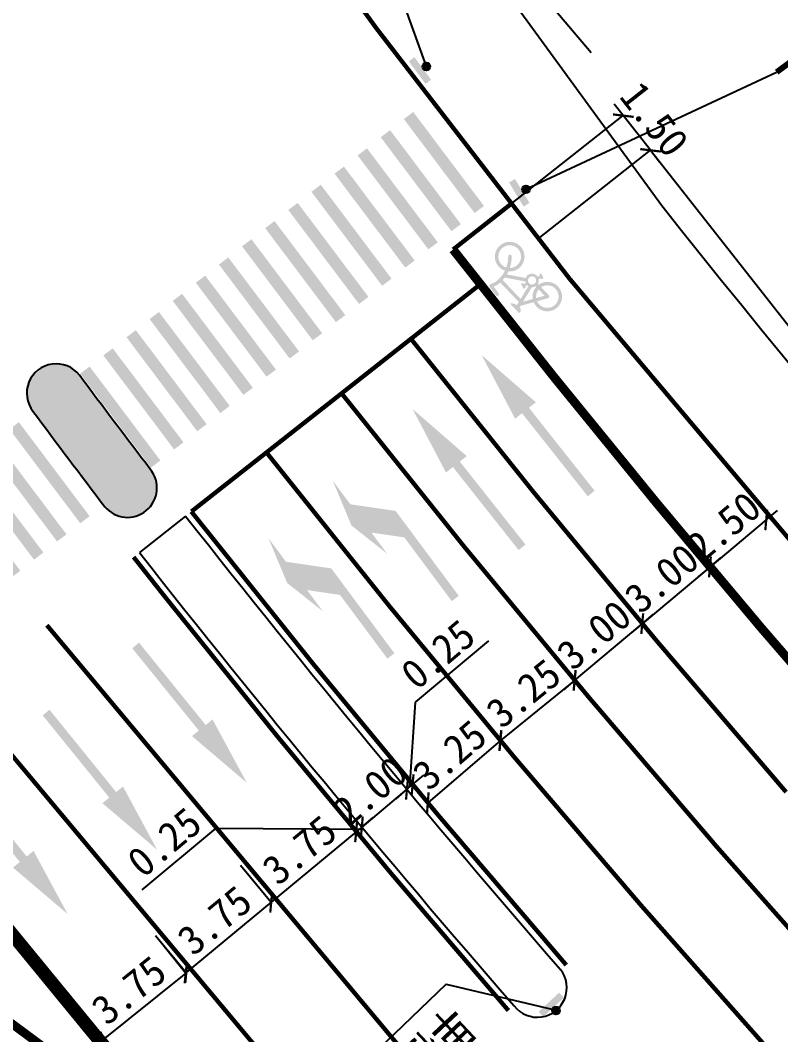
# Model space of a CAD drawing. Header units: millimetres. Extents: x 6299 to 195995, y 19522 to 226352.
# Drawn here: x 10267.75 to 10293.61, y 22383.13 to 22417.62 of the extents above; entities that cross this region are included whole.
import ezdxf

# ---------------------------------------------------------------- set-up
doc = ezdxf.new("R2010")
doc.units = ezdxf.units.MM
for name, pattern in [('DASHDOT', [25.399999999999995, 12.7, -6.349999999999998, 0, -6.349999999999998]), ('JTSS01', [6, 2, -4]), ('JTSS02', [2, 1, -1])]:
    doc.linetypes.add(name, pattern=pattern)
for name, color, linetype in [('@-交通信号', 7, 'Continuous'), ('@-交通标志', 7, 'Continuous'), ('@-设计标注', 7, 'Continuous'), ('@-道路红线', 1, 'Continuous'), ('@-道路边线', 7, 'Continuous'), ('@-隔离岛', 3, 'Continuous'), ('@-隔离栏', 7, 'Continuous'), ('RD-中线', 1, 'DASHDOT')]:
    doc.layers.add(name, color=color, linetype=linetype)
doc.layers.add('@-道路标线', color=255, linetype='Continuous', lineweight=0)
doc.styles.add('--黑体', font='simhei.ttf')
doc.styles.add('HT', font='simhei.ttf')
doc.linetypes.add('FENCELINE1', pattern='A,6.349999999999998,-2.54,[133,ltypeshp.shx,S=2.54,R=0,X=-2.54,Y=0],-2.54,25.4', length=36.83)
doc.dimstyles.new('标志标注', dxfattribs={"dimtxt": 1, "dimasz": 0.5, "dimexe": 0, "dimexo": 0, "dimgap": 0.25, "dimtad": 1, "dimzin": 0, "dimdsep": 46, "dimtxsty": '--黑体', "dimblk": 'ARCHTICK', "dimcen": 0.09, "dimadec": 0, "dimazin": 0, "dimtfac": 1, "dimtix": 1, "dimtmove": 1, "dimatfit": 0, "dimfxl": 1, "dimtolj": 1, "dimtzin": 0, "dimarcsym": 0})

# ---------------------------------------------------------------- blocks, each defined once
blk = doc.blocks.new('*U3')
at = {"layer": '@-道路边线'}
h = blk.add_hatch(color=256, dxfattribs=at)
h.dxf.hatch_style = 1
h.paths.add_polyline_path([(0.8876217063006351, 0.01472492572509015), (0.9722690340110915, 4.013829179161655), (0.572358608667068, 4.022293911931115), (0.4877112809594142, 0.02318965849223151)])
blk = doc.blocks.new('*U4')
at = {"layer": '@-道路标线', "color": 0, "linetype": 'ByBlock', "lineweight": -2, "transparency": 16777216}
for p, rotation in [((10282.82727944704, 22410.74638900325, 3.54891667e-08), 38.1840642318079), ((10282.04125058533, 22410.12819920346, 3.54891667e-08), 38.1840642318079), ((10281.25522172362, 22409.51000940367, 3.54891667e-08), 38.1840642318079), ((10280.46919286192, 22408.89181960389, 3.54891667e-08), 38.1840642318079), ((10279.68316400021, 22408.2736298041, 3.54891667e-08), 38.1840642318079), ((10278.8971351385, 22407.65544000431, 3.54891667e-08), 38.1840642318079), ((10278.11110627679, 22407.03725020452, 3.54891667e-08), 38.1840642318079), ((10277.32507741508, 22406.41906040474, 3.54891667e-08), 38.1840642318079), ((10276.53904855337, 22405.80087060495, 3.54891667e-08), 38.1840642318079), ((10275.75301969167, 22405.18268080516, 3.54891667e-08), 38.1840642318052), ((10274.96699082996, 22404.56449100537, 3.54891667e-08), 38.1840642318079), ((10274.18096196825, 22403.94630120559, 3.54891667e-08), 38.1840642318079), ((10273.39493310654, 22403.3281114058, 3.54891667e-08), 38.1840642318079), ((10272.60890424483, 22402.70992160601, 3.54891667e-08), 38.1840642318079), ((10271.82287538312, 22402.09173180622, 3.54891667e-08), 38.1840642318079)]:
    blk.add_blockref('*U3', p, dxfattribs=dict(at, rotation=rotation))
blk = doc.blocks.new('A$C4D5C2BD2')
at = {"layer": '@-交通信号', "linetype": 'ByBlock', "lineweight": -3}
h = blk.add_hatch(color=14, dxfattribs=at)
edge = h.paths.add_edge_path()
edge.add_line((0.981396496295929, 0.3103656233288348), (0.9047607928514481, 0.5335762156173587))
edge.add_line((0.9047607928514481, 0.5335762188769877), (0.000568583607673645, 0.2231366215273738))
edge.add_line((0.0005685761570930481, 0.2231366285122931), (0.07720427960157394, -7.396377623081207e-05))
edge.add_line((0.07720427960157394, -7.396703585982323e-05), (0.9813964888453484, 0.3103656303137541))
blk.add_hatch(color=14, dxfattribs=at).paths.add_polyline_path([(0.5572020175083134, 0.5146595514379442, 1), (0.2922885207311656, 0.5146595514379442, 1)])
at = {"layer": '@-交通信号', "color": 14}
blk.add_circle((0.4247452691197395, 0.5146595514379442, 363.6511633631799), 0.1324567483885739, dxfattribs=at)
blk = doc.blocks.new('A$C3C3D2F93')
at = {"layer": '@-交通信号', "linetype": 'ByBlock', "lineweight": -3}
for points in [[(0.636612563422329, 0.3842590611756122, 1), (0.3716990666451812, 0.3842590611756122, 1)], [(0.9557559565391784, 1.4572398186e-06), (0.9610744601823172, 0.2359415198560555), (0.0053170975315879, 0.2574859704525352), (-1.4061115508e-06, 0.0215459078362983)]]:
    blk.add_hatch(color=14, dxfattribs=at).paths.add_polyline_path(points)
at = {"layer": '@-交通信号', "color": 14}
blk.add_circle((0.5041558150337551, 0.3842590611756122), 0.1324567483885739, dxfattribs=at)
blk = doc.blocks.new('*U47')
at = {"layer": '@-道路边线'}
h = blk.add_hatch(color=256, dxfattribs=at)
h.dxf.hatch_style = 1
h.paths.add_polyline_path([(0.8876217063006351, 0.01472492572509015), (0.9722690340110915, 4.013829179161655), (0.572358608667068, 4.022293911931115), (0.4877112809594142, 0.02318965849223151)])
blk = doc.blocks.new('*U48')
at = {"layer": '@-道路标线', "color": 0, "linetype": 'ByBlock', "lineweight": -2, "transparency": 16777216}
for p, rotation in [((10269.41641324424, 22400.19911638165, 3.54891667e-08), 38.18406423180644), ((10268.63038438253, 22399.58092658186, 3.54891667e-08), 38.18406423180644), ((10267.84435552082, 22398.96273678207, 3.54891667e-08), 38.18406423180644), ((10267.05832665911, 22398.34454698228, 3.54891667e-08), 38.18406423180644), ((10266.2722977974, 22397.7263571825, 3.54891667e-08), 38.18406423180644), ((10265.48626893569, 22397.10816738271, 3.54891667e-08), 38.1840642318085), ((10264.70024007399, 22396.48997758292, 3.54891667e-08), 38.18406423180644), ((10263.91421121228, 22395.87178778313, 3.54891667e-08), 38.18406423180644), ((10263.12818235057, 22395.25359798334, 3.54891667e-08), 38.18406423180644), ((10262.34215348886, 22394.63540818356, 3.54891667e-08), 38.18406423180644), ((10261.55612462715, 22394.01721838377, 3.54891667e-08), 38.18406423180644)]:
    blk.add_blockref('*U47', p, dxfattribs=dict(at, rotation=rotation))
blk = doc.blocks.new('_ArchTick')
at = {"color": 0, "linetype": 'ByBlock', "const_width": 0.15}
blk.add_lwpolyline([(-0.5, -0.5), (0.5, 0.5)], dxfattribs=at)
blk = doc.blocks.new('*D74')
at = {"layer": '@-设计标注', "color": 0, "lineweight": -2, "ltscale": 1.5, "transparency": 16777216}
for p, q in [((10293.11419161498, 22400.63581383501), (10293.49732653599, 22400.95707328204)), ((10293.11419161498, 22400.63581383501), (10291.19850253379, 22399.02950446162)), ((10291.19850253379, 22399.02950446162), (10290.81536761278, 22398.7082450146))]:
    blk.add_line(p, q, dxfattribs=at)
at = {"layer": 'Defpoints', "color": 0, "ltscale": 1.5, "transparency": 16777216}
for p in [(10293.11419161498, 22400.63581383501, 3.54891667e-08), (10291.19850253379, 22399.02950446162, 3.54891667e-08), (10291.19850253379, 22399.02950446162)]:
    blk.add_point(p, dxfattribs=at)
at = {"layer": '@-设计标注', "color": 0, "lineweight": -2, "ltscale": 1.5, "transparency": 16777216, "xscale": 0.5, "yscale": 0.5, "zscale": 0.5}
for p, rotation in [((10293.11419161498, 22400.63581383501), 219.9799045508379), ((10291.19850253379, 22399.02950446162), 39.97990455083786)]:
    blk.add_blockref('_ArchTick', p, dxfattribs=dict(at, rotation=rotation))
at = {"layer": '@-设计标注', "color": 0, "ltscale": 1.5, "transparency": 16777216, "insert": (10291.67084824714, 22400.41166641658), "char_height": 1, "attachment_point": 5, "rotation": 39.97990455083786, "style": '--黑体'}
blk.add_mtext('\\A1;2.50', dxfattribs=at)
blk = doc.blocks.new('*D75')
at = {"layer": '@-设计标注', "color": 0, "lineweight": -2, "ltscale": 1.5, "transparency": 16777216}
for p, q in [((10291.19850253379, 22399.02950446162), (10291.58204567161, 22399.35027643893)), ((10291.19850253379, 22399.02950446162), (10288.89725636467, 22397.10488318402)), ((10288.89725636467, 22397.10488318402), (10288.51371322684, 22396.78411120671))]:
    blk.add_line(p, q, dxfattribs=at)
at = {"layer": 'Defpoints', "color": 0, "ltscale": 1.5, "transparency": 16777216}
for p in [(10291.19850253379, 22399.02950446162), (10288.89725636467, 22397.10488318402, 3.54891667e-08), (10288.89725636467, 22397.10488318402)]:
    blk.add_point(p, dxfattribs=at)
at = {"layer": '@-设计标注', "color": 0, "lineweight": -2, "ltscale": 1.5, "transparency": 16777216, "xscale": 0.5, "yscale": 0.5, "zscale": 0.5}
for p, rotation in [((10291.19850253379, 22399.02950446162), 219.9070448850272), ((10288.89725636467, 22397.10488318402), 39.90704488502728)]:
    blk.add_blockref('_ArchTick', p, dxfattribs=dict(at, rotation=rotation))
at = {"layer": '@-设计标注', "color": 0, "ltscale": 1.5, "transparency": 16777216, "insert": (10289.56311730375, 22398.64681800302), "char_height": 1, "attachment_point": 5, "rotation": 39.90704488502728, "style": '--黑体'}
blk.add_mtext('\\A1;3.00', dxfattribs=at)
blk = doc.blocks.new('*D76')
at = {"layer": '@-设计标注', "color": 0, "lineweight": -2, "ltscale": 1.5, "transparency": 16777216}
for p, q in [((10288.89715638635, 22397.10500242183), (10289.2802958055, 22397.42625650428)), ((10286.59831987142, 22395.17747792714), (10288.89715638635, 22397.10500242183)), ((10288.89725636467, 22397.10488318402), (10288.89715638635, 22397.10500242183)), ((10286.59831987142, 22395.17747792714), (10286.21518045227, 22394.85622384469)), ((10286.59841984974, 22395.17735868932), (10286.59831987142, 22395.17747792714))]:
    blk.add_line(p, q, dxfattribs=at)
at = {"layer": 'Defpoints', "color": 0, "ltscale": 1.5, "transparency": 16777216}
for p in [(10288.89715638635, 22397.10500242183), (10288.89725636467, 22397.10488318402), (10286.59841984974, 22395.17735868932, 3.54891667e-08)]:
    blk.add_point(p, dxfattribs=at)
at = {"layer": '@-设计标注', "color": 0, "lineweight": -2, "ltscale": 1.5, "transparency": 16777216, "xscale": 0.5, "yscale": 0.5, "zscale": 0.5}
for p, rotation in [((10288.89715638635, 22397.10500242183), 219.9791023121121), ((10286.59831987142, 22395.17747792714), 39.9791023121121)]:
    blk.add_blockref('_ArchTick', p, dxfattribs=dict(at, rotation=rotation))
at = {"layer": '@-设计标注', "color": 0, "ltscale": 1.5, "transparency": 16777216, "insert": (10287.26224740878, 22396.72025424051), "char_height": 1, "attachment_point": 5, "rotation": 39.97910231211208, "style": '--黑体'}
blk.add_mtext('\\A1;3.00', dxfattribs=at)
blk = doc.blocks.new('*D77')
at = {"layer": '@-设计标注', "color": 0, "lineweight": -2, "ltscale": 1.5, "transparency": 16777216}
blk.add_line((10286.59841984974, 22395.17735868932), (10284.07284315737, 22393.13115850728), dxfattribs=at)
at = {"layer": 'Defpoints', "color": 0, "ltscale": 1.5, "transparency": 16777216}
for p in [(10286.59841984974, 22395.17735868932), (10284.07284315737, 22393.13115850728, 3.54891667e-08), (10284.07284315737, 22393.13115850728)]:
    blk.add_point(p, dxfattribs=at)
at = {"layer": '@-设计标注', "color": 0, "lineweight": -2, "ltscale": 1.5, "transparency": 16777216, "xscale": 0.5, "yscale": 0.5, "zscale": 0.5}
for p, rotation in [((10286.59841984974, 22395.17735868932), 39.01408918538191), ((10284.07284315737, 22393.13115850728), 219.0140891853818)]:
    blk.add_blockref('_ArchTick', p, dxfattribs=dict(at, rotation=rotation))
at = {"layer": '@-设计标注', "color": 0, "ltscale": 1.5, "transparency": 16777216, "insert": (10284.86349789784, 22394.7370019881), "char_height": 1, "attachment_point": 5, "rotation": 39.01408918538189, "style": '--黑体'}
blk.add_mtext('\\A1;3.25', dxfattribs=at)
blk = doc.blocks.new('*D78')
at = {"layer": '@-设计标注', "color": 0, "lineweight": -2, "ltscale": 1.5, "transparency": 16777216}
blk.add_line((10284.07284315737, 22393.13115850728), (10281.60547359316, 22391.0155275224), dxfattribs=at)
at = {"layer": 'Defpoints', "color": 0, "ltscale": 1.5, "transparency": 16777216}
for p in [(10284.07284315737, 22393.13115850728), (10281.60547359316, 22391.0155275224, 3.54891667e-08), (10281.60547359316, 22391.0155275224)]:
    blk.add_point(p, dxfattribs=at)
at = {"layer": '@-设计标注', "color": 0, "lineweight": -2, "ltscale": 1.5, "transparency": 16777216, "xscale": 0.5, "yscale": 0.5, "zscale": 0.5}
for p, rotation in [((10284.07284315737, 22393.13115850728), 40.6112364505586), ((10281.60547359316, 22391.0155275224), 220.6112364505586)]:
    blk.add_blockref('_ArchTick', p, dxfattribs=dict(at, rotation=rotation))
at = {"layer": '@-设计标注', "color": 0, "ltscale": 1.5, "transparency": 16777216, "insert": (10282.35096604444, 22392.6427007654), "char_height": 1, "attachment_point": 5, "rotation": 40.611236450558565, "style": '--黑体'}
blk.add_mtext('\\A1;3.25', dxfattribs=at)
blk = doc.blocks.new('*D84')
at = {"layer": '@-设计标注', "color": 0, "lineweight": -2, "ltscale": 1.5, "transparency": 16777216}
for p, q in [((10278.25000119961, 22391.1361300371), (10279.16719849068, 22390.02989413584)), ((10279.16719849068, 22390.02989413584), (10276.28038936556, 22387.63639605248)), ((10275.36319207448, 22388.74263195374), (10276.28038936556, 22387.63639605248))]:
    blk.add_line(p, q, dxfattribs=at)
at = {"layer": 'Defpoints', "color": 0, "ltscale": 1.5, "transparency": 16777216}
for p in [(10278.25000119961, 22391.1361300371, 3.54891667e-08), (10275.36319207448, 22388.74263195374, 3.54891667e-08), (10276.28038936556, 22387.63639605248)]:
    blk.add_point(p, dxfattribs=at)
at = {"layer": '@-设计标注', "color": 0, "lineweight": -2, "ltscale": 1.5, "transparency": 16777216, "xscale": 0.5, "yscale": 0.5, "zscale": 0.5}
for p, rotation in [((10279.16719849068, 22390.02989413584), 39.66265225379502), ((10276.28038936556, 22387.63639605248), 219.662652253795)]:
    blk.add_blockref('_ArchTick', p, dxfattribs=dict(at, rotation=rotation))
at = {"layer": '@-设计标注', "color": 0, "ltscale": 1.5, "transparency": 16777216, "insert": (10277.24509431145, 22389.41050691919), "char_height": 1, "attachment_point": 5, "rotation": 39.66265225379501, "style": '--黑体'}
blk.add_mtext('\\A1;3.75', dxfattribs=at)
blk = doc.blocks.new('*D85')
at = {"layer": '@-设计标注', "color": 0, "lineweight": -2, "ltscale": 1.5, "transparency": 16777216}
for p, q in [((10275.23405226181, 22388.89846554014), (10276.28029045542, 22387.63533733735)), ((10276.28029045542, 22387.63533733735), (10273.39231229155, 22385.24324993823)), ((10272.34607409794, 22386.50637814102), (10273.39231229155, 22385.24324993823))]:
    blk.add_line(p, q, dxfattribs=at)
at = {"layer": 'Defpoints', "color": 0, "ltscale": 1.5, "transparency": 16777216}
for p in [(10275.23405226181, 22388.89846554014, 3.54891667e-08), (10272.34607409794, 22386.50637814102, 3.54891667e-08), (10273.39231229155, 22385.24324993823)]:
    blk.add_point(p, dxfattribs=at)
at = {"layer": '@-设计标注', "color": 0, "lineweight": -2, "ltscale": 1.5, "transparency": 16777216, "xscale": 0.5, "yscale": 0.5, "zscale": 0.5}
for p, rotation in [((10276.28029045542, 22387.63533733735), 39.63465944714019), ((10273.39231229155, 22385.24324993823), 219.6346594471402)]:
    blk.add_blockref('_ArchTick', p, dxfattribs=dict(at, rotation=rotation))
at = {"layer": '@-设计标注', "color": 0, "ltscale": 1.5, "transparency": 16777216, "insert": (10274.35788389366, 22387.01688927056), "char_height": 1, "attachment_point": 5, "rotation": 39.63465944714019, "style": '--黑体'}
blk.add_mtext('\\A1;3.75', dxfattribs=at)
blk = doc.blocks.new('*D86')
at = {"layer": '@-设计标注', "color": 0, "lineweight": -2, "ltscale": 1.5, "transparency": 16777216}
for p, q in [((10272.46007008023, 22386.36875026516), (10273.37445210527, 22385.22845650002)), ((10273.37445210527, 22385.22845650002), (10270.44852785408, 22382.88220799483)), ((10269.53414582903, 22384.02250175997), (10270.44852785408, 22382.88220799483))]:
    blk.add_line(p, q, dxfattribs=at)
at = {"layer": 'Defpoints', "color": 0, "ltscale": 1.5, "transparency": 16777216}
for p in [(10272.46007008023, 22386.36875026516), (10269.53414582903, 22384.02250175997, 3.54891667e-08), (10270.44852785408, 22382.88220799483)]:
    blk.add_point(p, dxfattribs=at)
at = {"layer": '@-设计标注', "color": 0, "lineweight": -2, "ltscale": 1.5, "transparency": 16777216, "xscale": 0.5, "yscale": 0.5, "zscale": 0.5}
for p, rotation in [((10273.37445210527, 22385.22845650002), 38.72552829151675), ((10270.44852785408, 22382.88220799483), 218.7255282915168)]:
    blk.add_blockref('_ArchTick', p, dxfattribs=dict(at, rotation=rotation))
at = {"layer": '@-设计标注', "color": 0, "ltscale": 1.5, "transparency": 16777216, "insert": (10271.4422972418, 22384.6404460609), "char_height": 1, "attachment_point": 5, "rotation": 38.725528291516774, "style": '--黑体'}
blk.add_mtext('\\A1;3.75', dxfattribs=at)
blk = doc.blocks.new('A$C3483784A')
at = {"layer": '@-交通标志', "linetype": 'ByBlock', "lineweight": -3}
h = blk.add_hatch(color=14, dxfattribs=at)
edge = h.paths.add_edge_path()
edge.add_line((1.751619856804609e-05, 0.01030807738789008), (0.2357920779613778, -4.741068551084027e-06))
edge.add_line((0.2357920854119584, -4.740602889796719e-06), (0.2775677441386506, 0.955082215663424))
edge.add_line((0.2775677441386506, 0.9550822151977627), (0.04179318237584084, 0.9653950336542039))
edge.add_line((0.04179318237584084, 0.9653950336542039), (1.752364914864302e-05, 0.01030807738789008))
blk.add_hatch(color=14, dxfattribs=at).paths.add_polyline_path([(0.2612938669129681, 0.453671183266124, 1), (0.5262073636901159, 0.453671183266124, 1)])
at = {"layer": '@-交通标志', "color": 14}
blk.add_circle((0.393750615301542, 0.453671183266124), 0.1324567483885739, dxfattribs=at)
blk = doc.blocks.new('*D130')
at = {"layer": '@-设计标注', "color": 0, "lineweight": -2, "ltscale": 1.5, "transparency": 16777216}
for p, q in [((10280.89620536173, 22391.47362544584), (10281.27999371598, 22391.79410399292)), ((10280.89620536173, 22391.47362544584), (10279.3610519447, 22390.19171125753)), ((10280.89618218075, 22391.47365320617), (10280.89620536173, 22391.47362544584)), ((10279.3610519447, 22390.19171125753), (10278.97726359045, 22389.87123271045)), ((10279.36102876373, 22390.19173901785), (10279.3610519447, 22390.19171125753))]:
    blk.add_line(p, q, dxfattribs=at)
at = {"layer": 'Defpoints', "color": 0, "ltscale": 1.5, "transparency": 16777216}
for p in [(10280.89618218075, 22391.47365320617, 3.54891667e-08), (10279.36102876373, 22390.19173901785, 3.54891667e-08), (10279.3610519447, 22390.19171125753)]:
    blk.add_point(p, dxfattribs=at)
at = {"layer": '@-设计标注', "color": 0, "lineweight": -2, "ltscale": 1.5, "transparency": 16777216, "xscale": 0.5, "yscale": 0.5, "zscale": 0.5}
for p, rotation in [((10280.89620536173, 22391.47362544584), 219.8632246767885), ((10279.3610519447, 22390.19171125753), 39.86322467678854)]:
    blk.add_blockref('_ArchTick', p, dxfattribs=dict(at, rotation=rotation))
at = {"layer": '@-设计标注', "color": 0, "ltscale": 1.5, "transparency": 16777216, "insert": (10279.64430995005, 22391.41266311177), "char_height": 1, "attachment_point": 5, "rotation": 39.86322467678854, "style": '--黑体'}
blk.add_mtext('\\A1;2.00', dxfattribs=at)
blk = doc.blocks.new('*D131')
at = {"layer": '@-设计标注', "color": 0, "lineweight": -2, "ltscale": 1.5, "transparency": 16777216}
for p, q in [((10281.18799275036, 22394.43923303581), (10283.68477299708, 22396.52414423702)), ((10280.99215245683, 22391.55374507478), (10281.18799275036, 22394.43923303581)), ((10281.08809953885, 22391.63386471939), (10281.47188786693, 22391.95434329781)), ((10280.89620537481, 22391.47362543018), (10280.51241704673, 22391.15314685175)), ((10280.89620537481, 22391.47362543018), (10281.08809953885, 22391.63386471939)), ((10280.89620537481, 22391.47362543018), (10281.08809953885, 22391.63386471939))]:
    blk.add_line(p, q, dxfattribs=at)
at = {"layer": 'Defpoints', "color": 0, "ltscale": 1.5, "transparency": 16777216}
for p in [(10280.89620537481, 22391.47362543017), (10281.08809953885, 22391.63386471938), (10281.08809953885, 22391.63386471939)]:
    blk.add_point(p, dxfattribs=at)
at = {"layer": '@-设计标注', "color": 0, "lineweight": -2, "ltscale": 1.5, "transparency": 16777216, "xscale": 0.5, "yscale": 0.5, "zscale": 0.5}
for p, rotation in [((10280.89620537481, 22391.47362543018), 39.86322935659843), ((10281.08809953885, 22391.63386471939), 219.8632293565985)]:
    blk.add_blockref('_ArchTick', p, dxfattribs=dict(at, rotation=rotation))
at = {"layer": '@-设计标注', "color": 0, "ltscale": 1.5, "transparency": 16777216, "insert": (10281.95206412318, 22396.06168335694), "char_height": 1, "attachment_point": 5, "rotation": 39.863229356598424, "style": '--黑体'}
blk.add_mtext('\\A1;0.25', dxfattribs=at)
blk = doc.blocks.new('*D132')
at = {"layer": '@-设计标注', "color": 0, "lineweight": -2, "ltscale": 1.5, "transparency": 16777216}
for p, q in [((10279.36102876373, 22390.19173901785), (10279.74481711799, 22390.51221756493)), ((10274.38016339859, 22390.13806211627), (10271.88338298156, 22388.05315111899)), ((10279.26508167517, 22390.11161938108), (10274.38016339859, 22390.13806211627)), ((10279.1691345866, 22390.03149974431), (10278.78534623234, 22389.71102119724)), ((10279.36102876373, 22390.19173901785), (10279.1691345866, 22390.03149974431)), ((10279.36102876373, 22390.19173901785), (10279.1691345866, 22390.03149974431))]:
    blk.add_line(p, q, dxfattribs=at)
at = {"layer": 'Defpoints', "color": 0, "ltscale": 1.5, "transparency": 16777216}
for p in [(10279.1691345866, 22390.03149974431, 3.54891667e-08), (10279.1691345866, 22390.03149974431), (10279.36102876373, 22390.19173901785, 3.54891667e-08)]:
    blk.add_point(p, dxfattribs=at)
at = {"layer": '@-设计标注', "color": 0, "lineweight": -2, "ltscale": 1.5, "transparency": 16777216, "xscale": 0.5, "yscale": 0.5, "zscale": 0.5}
for p, rotation in [((10279.1691345866, 22390.03149974431), 39.8632246765143), ((10279.36102876373, 22390.19173901785), 219.8632246765143)]:
    blk.add_blockref('_ArchTick', p, dxfattribs=dict(at, rotation=rotation))
at = {"layer": '@-设计标注', "color": 0, "ltscale": 1.5, "transparency": 16777216, "insert": (10272.64745448691, 22389.67560137772), "char_height": 1, "attachment_point": 5, "rotation": 39.8632246765143, "style": '--黑体'}
blk.add_mtext('\\A1;0.25', dxfattribs=at)
blk = doc.blocks.new('*D133')
at = {"layer": '@-设计标注', "color": 0, "lineweight": -2, "ltscale": 1.5, "transparency": 16777216}
for p, q in [((10288.25344776357, 22414.37781024522), (10287.94435286368, 22414.77082467607)), ((10284.42749293163, 22411.36880336675), (10288.25344776357, 22414.37781024522)), ((10289.18073246326, 22413.19876695265), (10288.25344776357, 22414.37781024522)), ((10285.35477763131, 22410.18976007418), (10289.18073246326, 22413.19876695265)), ((10289.18073246326, 22413.19876695265), (10289.48982736315, 22412.8057525218))]:
    blk.add_line(p, q, dxfattribs=at)
at = {"layer": 'Defpoints', "color": 0, "ltscale": 1.5, "transparency": 16777216}
for p in [(10288.25344776357, 22414.37781024522), (10284.42749293163, 22411.36880336675, 3.54891667e-08), (10285.35477763131, 22410.18976007418, 3.54891667e-08)]:
    blk.add_point(p, dxfattribs=at)
at = {"layer": '@-设计标注', "color": 0, "lineweight": -2, "ltscale": 1.5, "transparency": 16777216, "xscale": 0.5, "yscale": 0.5, "zscale": 0.5}
for p, rotation in [((10288.25344776357, 22414.37781024522), 308.1840642318033), ((10289.18073246326, 22413.19876695265), 128.1840642318033)]:
    blk.add_blockref('_ArchTick', p, dxfattribs=dict(at, rotation=rotation))
at = {"layer": '@-设计标注', "color": 0, "ltscale": 1.5, "transparency": 16777216, "insert": (10289.31102765218, 22414.25540392518), "char_height": 1, "attachment_point": 5, "rotation": 308.18406423180323, "style": '--黑体'}
blk.add_mtext('\\A1;1.50', dxfattribs=at)
blk = doc.blocks.new('*D134')
at = {"layer": '@-设计标注', "color": 0, "lineweight": -2, "ltscale": 1.5, "transparency": 16777216}
for p, q in [((10285.35477763131, 22410.18976007419), (10289.18073246325, 22413.19876695266)), ((10289.18073246325, 22413.19876695266), (10301.544528459, 22397.47818971848)), ((10297.71857362705, 22394.46918284001), (10301.544528459, 22397.47818971848))]:
    blk.add_line(p, q, dxfattribs=at)
at = {"layer": 'Defpoints', "color": 0, "ltscale": 1.5, "transparency": 16777216}
for p in [(10285.35477763131, 22410.18976007419, 3.54891667e-08), (10301.544528459, 22397.47818971848), (10297.71857362705, 22394.46918284001, 3.54891667e-08)]:
    blk.add_point(p, dxfattribs=at)
at = {"layer": '@-设计标注', "color": 0, "lineweight": -2, "ltscale": 1.5, "transparency": 16777216, "xscale": 0.5, "yscale": 0.5, "zscale": 0.5}
for p, rotation in [((10289.18073246325, 22413.19876695266), 128.1840642318087), ((10301.544528459, 22397.47818971848), 308.1840642318087)]:
    blk.add_blockref('_ArchTick', p, dxfattribs=dict(at, rotation=rotation))
at = {"layer": '@-设计标注', "color": 0, "ltscale": 1.5, "transparency": 16777216, "insert": (10295.95656799989, 22405.80559366181), "char_height": 1, "attachment_point": 5, "rotation": 308.18406423180875, "style": '--黑体'}
blk.add_mtext('\\A1;20.00', dxfattribs=at)

msp = doc.modelspace()

# ---------------------------------------------------------------- hatches: boundary and pattern name
at = {"layer": '@-道路标线'}
h = msp.add_hatch(color=7, dxfattribs=at)
edge = h.paths.add_edge_path()
edge.add_line((10284.75683892547, 22407.91077491548), (10284.72655891374, 22407.86086871532))
edge.add_ellipse((10284.3968005006, 22407.54505143013), major_axis=(-0.424639666815329, -0.1678121073340756), ratio=0.9999805706952836, start_angle=200.1195756284293, end_angle=202.1999952957983, ccw=False)
edge.add_ellipse((10284.615943356, 22407.76066398075), major_axis=(-0.05525060066787808, 0.1398087243624674), ratio=0.9999999506772708, start_angle=219.8589830386828, end_angle=284.2785924977287, ccw=False)
edge.add_ellipse((10284.71609622288, 22407.71737745436), major_axis=(-0.01574179047176952, 0.03983376865473406), ratio=0.9999998303205472, start_angle=113.18325781182659, end_angle=206.501347011118, ccw=False)
edge.add_line((10284.6856761404, 22407.68722531732), (10284.41272204642, 22407.97468527807))
edge.add_ellipse((10284.45121126689, 22407.95874709662), major_axis=(-0.01531076428623201, 0.03874307967690618), ratio=0.9999998508462595, start_angle=310.81329457208363, end_angle=405.9425271505703, ccw=False)
edge.add_ellipse((10284.3968005006, 22407.54505143013), major_axis=(-0.1678126705456312, 0.4246410919923984), ratio=0.999999995276094, start_angle=307.0992444217952, end_angle=329.14455822133897, ccw=False)
edge.add_line((10284.63426662332, 22407.93503990951), (10284.69871018976, 22408.04125298911))
edge.add_line((10284.69871018917, 22408.04125298984), (10284.06781218224, 22408.70567941957))
edge.add_ellipse((10283.27848789104, 22409.58113212017), major_axis=(-1.096251574389572, -0.4332244517953055), ratio=0.9999997747193812, start_angle=102.93400800517048, end_angle=110.4751074252666, ccw=False)
edge.add_line((10283.9460931868, 22408.60966239074), (10283.84557492892, 22408.56688190363))
edge.add_line((10283.84557492832, 22408.56688190433), (10284.01307622569, 22408.34169671069))
edge.add_ellipse((10283.96598573813, 22408.30666901605), major_axis=(-0.05458191830671377, -0.02157006857621086), ratio=0.9999999969862579, start_angle=15.0799806736444, end_angle=195.0799806736443, ccw=False)
edge.add_line((10283.91889524924, 22408.27164132152), (10283.71050570064, 22408.55179580873))
edge.add_ellipse((10283.7539812027, 22408.59168341166), major_axis=(-0.05487182474272237, -0.02168463585232331), ratio=0.9999999565071804, start_angle=-94.40099306387123, end_angle=20.972252427922285, ccw=False)
edge.add_line((10283.73657116979, 22408.64805743936), (10283.88901907657, 22408.71293914828))
edge.add_ellipse((10283.27848789104, 22409.58113212017), major_axis=(-0.3900842085325191, 0.9870874692694771), ratio=0.9999999809832021, start_angle=193.5523853715453, end_angle=221.8935450160579)
edge.add_ellipse((10284.38985236648, 22409.58432368547), major_axis=(-0.1852998128317516, 0.4688913811514965), ratio=0.9999999808311439, start_angle=-98.18991527179861, end_angle=139.7104712913849, ccw=False)
edge.add_ellipse((10284.38985236648, 22409.58432368547), major_axis=(-0.185299812289868, 0.4688913797802881), ratio=0.9999999833191034, start_angle=153.487581228541, end_angle=261.8100847081013, ccw=False)
edge.add_ellipse((10283.27848789104, 22409.58113212017), major_axis=(-0.4332243738550042, 1.09625137716576), ratio=0.9999999987140331, start_angle=217.7231741279261, end_angle=223.3859971820988, ccw=False)
edge.add_line((10284.29189609258, 22408.97909053069), (10284.93380469568, 22408.85632168318))
edge.add_ellipse((10285.15000211784, 22408.77438767943), major_axis=(-0.08497350278244382, 0.2150209569672775), ratio=0.9999999485642296, start_angle=280.9424230675123, end_angle=407.6811191826454, ccw=False)
edge.add_line((10285.34498376622, 22408.89863203204), (10285.40926711131, 22408.93275205731))
edge.add_line((10285.40926711012, 22408.93275205878), (10285.38991690742, 22408.97248797215))
edge.add_line((10285.38991690731, 22408.97248797083), (10285.4669569396, 22409.01000416501))
edge.add_line((10285.46695694019, 22409.01000416428), (10285.54189038883, 22408.85612728596))
edge.add_line((10285.54189038884, 22408.85612728594), (10285.46485035727, 22408.81861109238))
edge.add_line((10285.46485035727, 22408.81861109238), (10285.44680602921, 22408.85566536558))
edge.add_line((10285.44680603065, 22408.85566536674), (10285.37694109366, 22408.8185827718))
edge.add_ellipse((10285.15000211784, 22408.77438767943), major_axis=(-0.2150209484036295, -0.0849734993982008), ratio=0.9999998710940378, start_angle=156.077858777343, end_angle=169.4568067655877, ccw=False)
edge.add_line((10285.3810085103, 22408.76487184884), (10285.37767008432, 22408.73411606222))
edge.add_ellipse((10285.15000211784, 22408.77438767943), major_axis=(-0.08497350191203515, 0.2150209547647541), ratio=0.99999997824153, start_angle=219.2364363992578, end_angle=238.4055656186149, ccw=False)
edge.add_line((10285.35182317759, 22408.66159243962), (10285.37918283077, 22408.63277878488))
edge.add_ellipse((10285.67023610049, 22408.22534761771), major_axis=(-0.4656679394063229, -0.1840259503210185), ratio=0.999999957172602, start_angle=251.5529690226818, end_angle=283.97727336007733, ccw=False)
edge.add_line((10285.64301632587, 22408.72531886098), (10285.76621083307, 22408.71677513107))
edge.add_ellipse((10285.67023610049, 22408.22534761771), major_axis=(-0.1840259423966054, 0.4656679193540136), ratio=0.9999999765459381, start_angle=90.72597712170881, end_angle=327.3860601384187, ccw=False)
edge.add_line((10285.20693724582, 22408.0354362756), (10284.75683892196, 22407.91077491386))
edge = h.paths.add_edge_path(flags=16)
edge.add_line((10284.76181567153, 22408.14526070437), (10285.02537619302, 22408.57964968987))
edge.add_ellipse((10285.15000211784, 22408.77438767943), major_axis=(-0.08497362114377881, 0.2150212564743789), ratio=0.9999989921065656, start_angle=113.33312174311399, end_angle=125.81877227170509, ccw=False)
edge.add_line((10284.98622215906, 22408.61119874084), (10284.91612702362, 22408.57399396293))
edge.add_line((10284.91612702218, 22408.57399396177), (10284.94006769033, 22408.53236850964))
edge.add_line((10284.94006768972, 22408.53236851034), (10284.86578787393, 22408.4896468498))
edge.add_line((10284.86578787454, 22408.48964684908), (10284.77370798144, 22408.6497454286))
edge.add_line((10284.77370798201, 22408.64974542787), (10284.84798779938, 22408.6924670909))
edge.add_line((10284.84798779952, 22408.69246709221), (10284.87338068493, 22408.64831668586))
edge.add_line((10284.87338068493, 22408.64831668587), (10284.93783247818, 22408.68252611873))
edge.add_ellipse((10285.15000211784, 22408.77438767943), major_axis=(-0.215020948199088, -0.08497349931736876), ratio=0.9999996316774112, start_angle=-12.801403836924408, end_angle=1.8475263374838278, ccw=False)
edge.add_line((10284.92149796617, 22408.73916897526), (10284.22094114983, 22408.8731546366))
edge.add_ellipse((10283.27848789104, 22409.58113212017), major_axis=(-0.4332243414748077, 1.096251295229385), ratio=0.9999999651228509, start_angle=206.1845881327514, end_angle=211.5225778991242, ccw=False)
edge.add_line((10284.15099025594, 22408.78854781076), (10284.7618156727, 22408.14526070295))
edge = h.paths.add_edge_path(flags=16)
edge.add_line((10284.84259556571, 22408.05211528243), (10285.17609731109, 22408.14448350598))
edge.add_ellipse((10285.67023610049, 22408.22534761771), major_axis=(-0.184025943567605, 0.4656679223171668), ratio=0.9999999682488206, start_angle=387.44292668244736, end_angle=437.7305866839091, ccw=False)
edge.add_line((10285.29230857419, 22408.55380301506), (10285.27032073448, 22408.57695937139))
edge.add_ellipse((10285.15000211784, 22408.77438767943), major_axis=(-0.2150209779026802, -0.08497351105584444), ratio=0.9999998818253548, start_angle=66.12125378608778, end_angle=99.79606636223912, ccw=False)
edge.add_line((10285.14066122904, 22408.54337414162), (10284.84259556572, 22408.05211528244))
edge = h.paths.add_edge_path(flags=16)
edge.add_line((10285.28779869601, 22408.75001318987), (10285.28981928775, 22408.76862820323))
edge.add_ellipse((10285.15000211784, 22408.77438767943), major_axis=(-0.1389334494159081, 0.01671854666132039), ratio=0.9999982862807512, start_angle=184.5028513073123, end_angle=536.8305418411982)
edge = h.paths.add_edge_path(flags=16)
edge.add_ellipse((10284.38985236648, 22409.58432368547), major_axis=(-0.1421596750622239, 0.359727542976515), ratio=0.9999999827594351, start_angle=158.9141864051265, end_angle=261.729474163011)
edge.add_ellipse((10284.38985236648, 22409.58432368547), major_axis=(-0.1421596766685223, 0.3597275470411681), ratio=0.9999999726421697, start_angle=261.7294742455286, end_angle=501.1211886144014)
edge.add_ellipse((10283.27848789104, 22409.58113212017), major_axis=(-0.3900842104836838, 0.9870874742067961), ratio=0.9999999693913519, start_angle=228.2603932092995, end_angle=249.2839976678984)
edge.add_ellipse((10284.39843186453, 22409.59725687827), major_axis=(-0.02157068491926489, 0.0545834779302312), ratio=0.9999984609880854, start_angle=249.7117148502653, end_angle=428.8563375229205, ccw=False)
edge.add_ellipse((10283.27848789104, 22409.58113212017), major_axis=(-0.4332243496159588, 1.096251315830138), ratio=0.9999999672635289, start_angle=229.4454243372494, end_angle=249.28399770017649, ccw=False)
edge = h.paths.add_edge_path(flags=16)
edge.add_line((10285.29008595003, 22408.1760543417), (10285.57584410868, 22408.25519927543))
edge.add_line((10285.57584410808, 22408.25519927616), (10285.37362002467, 22408.46817034415))
edge.add_ellipse((10285.67023610049, 22408.22534761771), major_axis=(-0.1408858044496032, 0.3565040807299427), ratio=0.9999999719880538, start_angle=29.13147224983823, end_angle=75.82490958884358)
edge = h.paths.add_edge_path(flags=16)
edge.add_ellipse((10285.67023610049, 22408.22534761771), major_axis=(-0.1408858066900784, 0.3565040863993474), ratio=0.9999999542659418, start_angle=92.82568757028405, end_angle=327.3860593604895)
edge.add_line((10285.74371203457, 22408.60157262574), (10285.64939729811, 22408.6081134888))
edge.add_ellipse((10285.67023610049, 22408.22534761771), major_axis=(-0.140885806080385, 0.3565040848565503), ratio=0.9999999059556514, start_angle=341.5529669549778, end_angle=371.5106501264239)
edge.add_line((10285.46104342962, 22408.54656779142), (10285.71352370229, 22408.28066971465))
edge.add_ellipse((10285.66994648484, 22408.23159822686), major_axis=(-0.06103448780007759, -0.02412004063257048), ratio=0.9999999181052606, start_angle=79.8263932664151, end_angle=206.8305000872452, ccw=False)
edge.add_line((10285.68290668191, 22408.16726302925), (10285.32111081871, 22408.06705833456))
at = {"layer": '@-道路标线', "linetype": 'Continuous'}
for points in [[(10287.16099203447, 22401.53053647723), (10287.27861159417, 22401.62362588823), (10285.04446551771, 22404.44649520799), (10285.2797046227, 22404.63267405703), (10283.43741522804, 22406.23531868814), (10284.57398729232, 22404.07413753122), (10284.80922640168, 22404.26031637557), (10287.04337247939, 22401.43744705829)], [(10284.81034200734, 22399.70104536461), (10284.92796156703, 22399.79413477562), (10282.69381549058, 22402.61700409538), (10282.92905459557, 22402.80318294441), (10281.08676520091, 22404.40582757553), (10282.22333726518, 22402.2446464186), (10282.45857637455, 22402.43082526296), (10284.69272245225, 22399.60795594568)], [(10271.67022172028, 22396.36448153736), (10271.55363535696, 22396.27010135325), (10273.81875998655, 22393.4720287488), (10273.5855872746, 22393.28326835373), (10275.44542944873, 22391.70102718543), (10274.28510542609, 22393.84954951782), (10274.05193270972, 22393.66078912739), (10271.7868080789, 22396.45886172934)], [(10268.62572195486, 22394.08266937994), (10268.50913559155, 22393.98828919583), (10270.77426022114, 22391.19021659137), (10270.54108750919, 22391.0014561963), (10272.40092968331, 22389.419215028), (10271.24060566068, 22391.5677373604), (10271.00743294431, 22391.37897696996), (10268.74230831349, 22394.17704957192)], [(10265.58434964972, 22391.8938530562), (10265.4677632864, 22391.7994728721), (10267.73288791599, 22389.00140026764), (10267.49971520404, 22388.81263987257), (10269.35955737817, 22387.23039870427), (10268.19923335553, 22389.37892103667), (10267.96606063916, 22389.19016064623), (10265.70093600834, 22391.98823324819)]]:
    msp.add_hatch(color=7, dxfattribs=at).paths.add_polyline_path(points)
at = {"layer": '@-道路标线', "linetype": 'Continuous', "extrusion": (1.199134166000863e-16, 7.497181149801663e-17, -1)}
for points in [[(-10282.53954890182, 22397.96148602261), (-10282.41921953305, 22397.87192686041), (-10280.80715488904, 22400.03785567909), (-10279.68774942389, 22400.20196357768), (-10280.22510430954, 22399.47998730555), (-10279.00863449434, 22400.44445670445), (-10278.37421527102, 22401.96679446424), (-10278.97127624695, 22401.16459860971), (-10280.51045876853, 22400.93895023987), (-10282.65987828548, 22398.05104516023)], [(-10280.35143673826, 22396.00697611403), (-10280.23110736948, 22395.91741695183), (-10278.61904272548, 22398.0833457705), (-10277.49963726032, 22398.2474536691), (-10278.03699214597, 22397.52547739697), (-10276.82052233077, 22398.48994679587), (-10276.18610310745, 22400.01228455566), (-10276.78316408338, 22399.21008870113), (-10278.32234660496, 22398.98444033129), (-10280.47176612192, 22396.09653525165)]]:
    msp.add_hatch(color=7, dxfattribs=at).paths.add_polyline_path(points)
at = {"layer": '@-隔离岛', "ltscale": 1.5}
h = msp.add_hatch(dxfattribs=at)
h.set_pattern_fill('ANGLE', color=30, scale=0.05, angle=-1.657603322228978e-09)
h.set_pattern_definition([(359.9999999983424, (0, 0), (1.01040245059636e-11, 0.3492500000000001), [0.254, -0.09525]), (90, (0, 0), (-0.3492500000000001, 1.010404589135832e-11), [0.254, -0.09525])])
h.paths.add_polyline_path([(10247.6370232831, 22438.40498930379, 0.9931919757955322), (10244.86268245831, 22436.71234637451, 0.003415638961855011), (10244.87424550748, 22436.69339386017, 0.003028111028408421), (10247.52155284856, 22432.47748004755, 1.000000000001856), (10250.29520346727, 22434.17244284499, -0.003064428996298988)])
h.paths.add_polyline_path([(10268.50516947154, 22405.8283975159, 0.4682489461352531), (10268.1783223265, 22404.32704672019, 0.002474557492085645), (10270.62123674221, 22401.0833376718, 0.470320483814975), (10272.16304765713, 22401.08297191289, -0.003662389497559731)])
h.paths.add_polyline_path([(10269.75682099172, 22405.55591041526, 0.3621668212344237), (10268.50516947155, 22405.82839751589, 0.003662389497542548), (10272.16304765712, 22401.0829719129, 0.3602476616660745), (10272.16335048524, 22402.35950598794, -0.00245013598587075)])
h.paths.add_polyline_path([(10250.2094371014, 22409.93737254282, 0.4903143948210339), (10248.84969075673, 22410.74427394829), (10244.19929976905, 22408.90746593936, 0.4903143948207893), (10243.75795742884, 22407.38917185101)])
h.paths.add_polyline_path([(10249.58441396031, 22408.88411755322, 0.3419987131235331), (10250.2094371014, 22409.93737254282), (10243.75795742884, 22407.38917185101, 0.3419987131243328), (10244.93402297263, 22407.04730954428)])

# ---------------------------------------------------------------- linework, layer by layer
at = {"layer": '@-交通信号', "linetype": 'Continuous', "lineweight": -3}
msp.add_line((10281.55567303333, 22416.04966858729), (10277.2256689287, 22428.24126418966, 3.54891667e-08), dxfattribs=at)
at = {"layer": '@-交通信号', "linetype": 'Continuous'}
msp.add_line((10284.94428311111, 22411.87421680529), (10293.4680674081, 22415.85604248695), dxfattribs=at)
at = {"layer": '@-交通信号', "elevation": 3.54891667e-08}
msp.add_lwpolyline([(10287.16208881532, 22416.51548033907), (10276.83885757341, 22428.69773305821)], dxfattribs=at)
at = {"layer": '@-交通信号', "const_width": 0.2, "flags": 128}
msp.add_lwpolyline([(10294.95843913557, 22416.95882322115), (10293.4680674081, 22415.85604248695)], dxfattribs=at)
at = {"layer": '@-交通标志', "color": 0, "lineweight": -3}
msp.add_line((10282.23437165559, 22384.84767769106, 3.54891667e-08), (10277.79789375063, 22380.60151133728, 3.54891667e-08), dxfattribs=at)
at = {"layer": '@-交通标志'}
msp.add_line((10282.23437165559, 22384.84767769106, 3.54891667e-08), (10286.01257607719, 22383.94974642483, 3.54891667e-08), dxfattribs=at)
at = {"layer": '@-道路标线', "color": 7, "linetype": 'Continuous', "const_width": 0.15, "elevation": 3.54891667e-08, "flags": 128}
for points in [[(10267.4516164275, 22434.86545991804, 0.02050105828602319), (10286.42677678177, 22408.83292085216)], [(10282.46471629818, 22409.82513423045, 0.01048235719708352), (10292.92934849459, 22396.97946724966)], [(10286.42677678186, 22408.83292085203, 0.04464334197530773), (10334.68295554184, 22358.06967893866), (10348.06549929678, 22345.11126844688)], [(10281.03161889109, 22406.78971617471, 0.01255299016653217), (10293.79046069694, 22391.37983146362, 0.01255299016653217)], [(10278.67353202589, 22404.93514713055, 0.01247465251351922), (10291.44580931787, 22389.5041104028, 0.01247465251351922)], [(10276.11893850451, 22402.92602992533, 0.01236422825308145), (10288.87725662946, 22387.50492213573, 0.01236422825308145)], [(10273.5643447035, 22400.91691307566, 0.01226043513653588), (10286.31397692642, 22385.49978528418)], [(10271.59927254889, 22399.37143857592, 0.001100221008201973), (10272.71921840682, 22397.95391154995)], [(10272.71921840692, 22397.95391154982, 0.01108533096094955), (10284.34655217287, 22383.95246053093, 0.00830408747773992)], [(10292.92934849459, 22396.97946724966, 0.01266331634780739), (10306.27511219646, 22382.06348128621)], [(10272.01019072048, 22376.05150672272, 0.3194373454941803), (10232.61436667003, 22385.78482997519)], [(10275.14539387193, 22377.39208763035, 0.02112356324765355), (10265.70824579806, 22384.80336601712, 0.07277771784818278)]]:
    msp.add_lwpolyline(points, format="xyb", dxfattribs=at)
for points in [[(10284.42971998582, 22411.37055488282), (10282.46471629818, 22409.82513423045)], [(10273.5643447035, 22400.91691307566), (10283.38976342564, 22408.64433114968)]]:
    msp.add_lwpolyline(points, dxfattribs=at)
at = {"layer": '@-道路标线', "color": 7, "linetype": 'JTSS01', "const_width": 0.15, "elevation": 3.54891667e-08, "flags": 128}
for points in [[(10330.89787208978, 22332.16030271423), (10320.33221855335, 22342.39211205166, -0.04549192718409435), (10268.65166431699, 22397.05322682633, -0.04549192718409435)], [(10328.28912245596, 22329.46643461278), (10317.78644147345, 22339.63726114748, -0.04543919439880082), (10265.70405608508, 22394.73501507673, -0.04543919439880082)], [(10291.44580931787, 22389.5041104028, 0.012474652513518), (10304.97181880267, 22374.72929977344)], [(10288.87725662946, 22387.50492213573, 0.01238406178314502), (10302.40455055602, 22372.7102148254)]]:
    msp.add_lwpolyline(points, format="xyb", dxfattribs=at)
at = {"layer": '@-道路标线', "color": 7, "linetype": 'JTSS02', "ltscale": 1.5, "const_width": 0.4499999999999999, "elevation": 3.54891667e-08, "flags": 128}
msp.add_lwpolyline([(10274.4744491765, 22378.17045227699, -0.01161319769021422), (10262.05124221904, 22393.31594338572)], format="xyb", dxfattribs=at)
at = {"layer": '@-道路红线', "ltscale": 1.5, "elevation": 3.54891667e-08}
msp.add_lwpolyline([(10270.77790403058, 22437.08712838601), (10289.55993298185, 22411.31955154969)], dxfattribs=at)
at = {"layer": '@-道路红线', "elevation": 3.54891667e-08}
for points in [[(10289.55993298185, 22411.31955154969, 0.04470477607528933), (10337.3965920509, 22361.00998025763)], [(10289.55993298185, 22411.31955154969, 0.04470477607529517), (10337.3965920509, 22361.00998025762)]]:
    msp.add_lwpolyline(points, format="xyb", dxfattribs=at)
at = {"layer": '@-隔离栏', "color": 4, "linetype": 'FENCELINE1', "ltscale": 0.1, "const_width": 0.2999999999999997, "elevation": 3.54891667e-08, "flags": 128}
for points in [[(10282.46471629818, 22409.82513423045, 0.01048235719708352), (10292.92934849459, 22396.97946724966)], [(10292.92934849459, 22396.97946724966, 0.01266331634780739), (10306.27511219646, 22382.06348128621)], [(10275.14539387193, 22377.39208763035, 0.02112356324765355), (10265.70824579806, 22384.80336601712, 0.07277771784818278)]]:
    msp.add_lwpolyline(points, format="xyb", dxfattribs=at)
at = {"layer": 'RD-中线', "color": 32, "linetype": 'Continuous', "true_color": 0xcd6928, "elevation": 3.54891667e-08}
for points in [[(10270.62123674221, 22401.0833376718, 1), (10272.16335048524, 22402.35950598794, -0.002450135985870126), (10269.75682099172, 22405.55591041525, -0.002450135985870126)], [(10268.17796603696, 22404.32752470763, 0.002474920788812337), (10270.62123674221, 22401.0833376718)]]:
    msp.add_lwpolyline(points, format="xyb", dxfattribs=at)
at = {"layer": 'RD-中线', "color": 3, "linetype": 'Continuous', "elevation": 3.54891667e-08}
msp.add_lwpolyline([(10273.36783748805, 22400.76236562569), (10271.79578001427, 22399.52598570815)], dxfattribs=at)
at = {"layer": 'RD-中线', "color": 32, "linetype": 'Continuous', "true_color": 0xcd6928}
msp.add_arc((10268.96757165929, 22404.94147856748, 3.54891667e-08), 1.000220477845094, 37.90081389018784, 217.9008138901879, dxfattribs=at)
at = {"layer": 'RD-中线', "color": 3, "linetype": 'Continuous'}
for centre, radius, start, end in [((10594.25937343065, 22653.14438689586, 3.54891667e-08), 408.2500000000257, 218.1851418748061, 220.9931638649662), ((10594.25937343065, 22653.14438689586, 3.54891667e-08), 410.2500000000257, 218.185136677673, 220.9794583872466), ((10285.33026325389, 22384.72612188848, 3.54891667e-08), 1.001197203543419, 218.1840642318281, 38.18406423182814)]:
    msp.add_arc(centre, radius, start, end, dxfattribs=at)

# ---------------------------------------------------------------- block references
at = {"layer": '@-交通信号', "linetype": 'Continuous', "ltscale": 2, "rotation": 287.4039302396903}
msp.add_blockref('A$C4D5C2BD2', (10280.93753072829, 22416.30103105116, -363.6511633631799), dxfattribs=at)
at = {"layer": '@-交通信号', "rotation": 302.5133179343028}
msp.add_blockref('A$C3C3D2F93', (10284.34926875609, 22412.09281696367), dxfattribs=at)
at = {"layer": '@-交通标志', "rotation": 315.4620924546128}
msp.add_blockref('A$C3483784A', (10285.36495031753, 22383.90366660558, 3.54891667e-08), dxfattribs=at)
at = {"layer": '@-道路标线'}
for name in ['*U4', '*U48']:
    msp.add_blockref(name, (0, 0), dxfattribs=at)

# ---------------------------------------------------------------- texts
at = {"layer": '@-交通标志', "color": 0, "lineweight": -3, "style": 'HT', "width": 0.6}
msp.add_text('单柱', height=1.5, rotation=223.2222265304316, dxfattribs=at).set_placement((10282.4524780998, 22384.12738180005, 3.54891667e-08))

# ---------------------------------------------------------------- dimensions: what is measured, and where the dimension line sits
at = {"layer": '@-设计标注', "ltscale": 1.5}
for p1, p2, distance, picture, middle in [((10285.35477763131, 22410.18976007418, 3.54891667e-08), (10284.42749293163, 22411.36880336675, 3.54891667e-08), -4.867448281258637, '*D133', (10289.31102765218, 22414.25540392518)), ((10285.35477763131, 22410.18976007418, 3.54891667e-08), (10297.71857362705, 22394.46918284001, 3.54891667e-08), 4.867448281267215, '*D134', (10295.95656799989, 22405.80559366181)), ((10293.11419161498, 22400.63581383501, 3.54891667e-08), (10291.19850253379, 22399.02950446162, 3.54891667e-08), 0, '*D74', (10291.67084824714, 22400.41166641658)), ((10291.19850253379, 22399.02950446162), (10288.89725636467, 22397.10488318402, 3.54891667e-08), 0, '*D75', (10289.56311730375, 22398.64681800302)), ((10286.59841984974, 22395.17735868933, 3.54891667e-08), (10288.89725636467, 22397.10488318402), 0.00015560629764381877, '*D76', (10287.26224740878, 22396.72025424051)), ((10286.59841984974, 22395.17735868932), (10284.07284315738, 22393.13115850728, 3.54891667e-08), -6.870254792415288e-12, '*D77', (10284.86349789784, 22394.7370019881)), ((10284.07284315737, 22393.13115850728), (10281.60547359316, 22391.0155275224, 3.54891667e-08), 0, '*D78', (10282.35096604444, 22392.6427007654)), ((10280.89618218076, 22391.47365320617, 3.54891667e-08), (10279.36102876373, 22390.19173901785, 3.54891667e-08), 3.616618314577954e-05, '*D130', (10279.64430995005, 22391.41266311177)), ((10278.25000119961, 22391.1361300371, 3.54891667e-08), (10275.36319207449, 22388.74263195374, 3.54891667e-08), 1.4370138273465678, '*D84', (10277.24509431145, 22389.41050691919)), ((10275.23405226181, 22388.89846554014, 3.54891667e-08), (10272.34607409794, 22386.50637814103, 3.54891667e-08), 1.6401546312704152, '*D85', (10274.35788389366, 22387.01688927056)), ((10272.46007008023, 22386.36875026516), (10269.53414582903, 22384.02250175997, 3.54891667e-08), 1.4616307189410591, '*D86', (10271.4422972418, 22384.6404460609))]:
    dim = msp.add_aligned_dim(p1=p1, p2=p2, distance=distance, dimstyle='标志标注', dxfattribs=at)
    dim.commit()
    dim.dimension.update_dxf_attribs({"geometry": picture, "text_midpoint": middle})
for base, p1, p2, angle, picture, middle in [((10281.08809953885, 22391.63386471939), (10280.89620537482, 22391.47362543017), (10281.08809953886, 22391.63386471938), 39.86322935595844, '*D131', (10281.3798869144, 22394.59947232502)), ((10279.1691345866, 22390.03149974431), (10279.36102876373, 22390.19173901785, 3.54891667e-08), (10279.1691345866, 22390.03149974431, 3.54891667e-08), 219.8632246767815, '*D132', (10274.18826922146, 22389.97782284273))]:
    dim = msp.add_linear_dim(base=base, p1=p1, p2=p2, angle=angle, dimstyle='标志标注', dxfattribs=at)
    dim.commit()
    dim.dimension.update_dxf_attribs({"geometry": picture, "text_midpoint": middle, "dimtype": 161})

doc.saveas('drawing.dxf')
